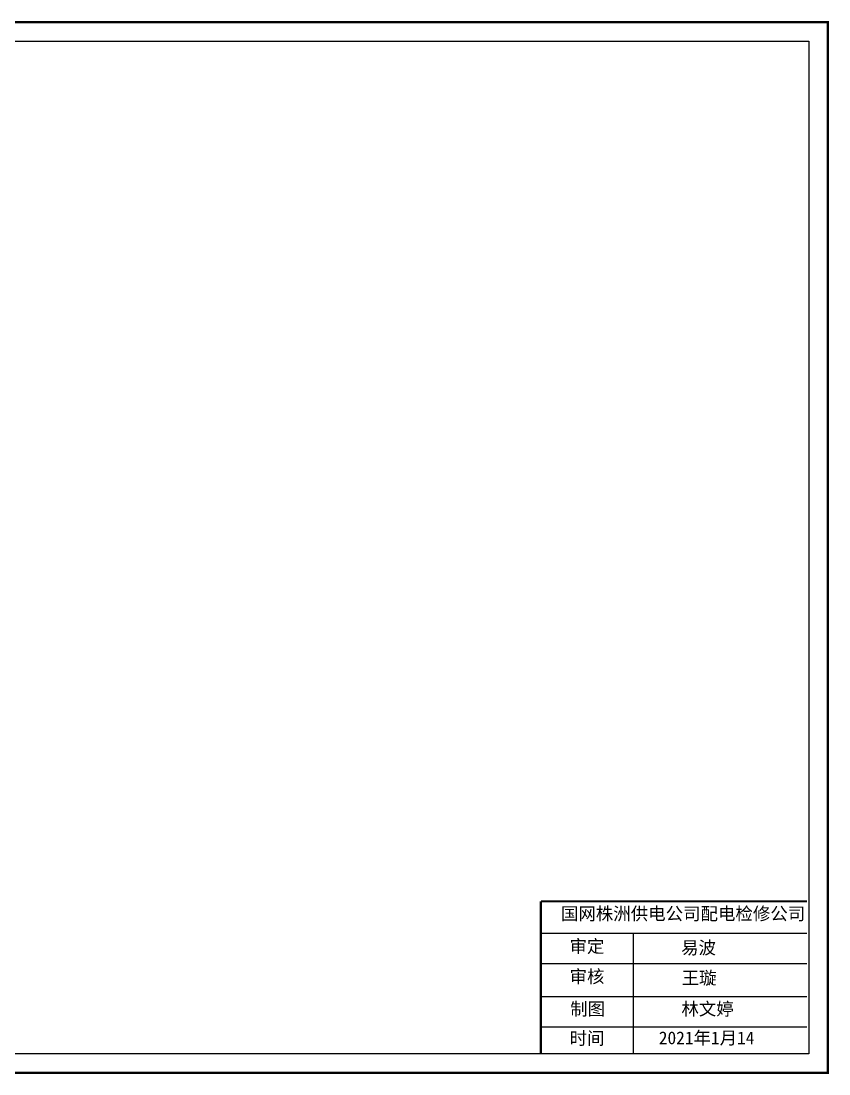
# Model space of a CAD drawing. Extents: x 196 to 829, y -97 to 316.
# Drawn here: x 512.4 to 828.9, y -96.9 to 315.7 of the extents above; entities that cross this region are included whole.
import ezdxf

# ---------------------------------------------------------------- set-up
doc = ezdxf.new("R2010")
doc.units = 0
doc.header["$LTSCALE"] = 0.774411
doc.layers.get('0').update_dxf_attribs({"linetype": 'CONTINUOUS'})
doc.styles.add('SimSun_txtstyle_5.01_0_0', font='', dxfattribs={"height": 5.013118})
doc.styles.add('字体', font='', dxfattribs={"height": 2.5})
doc.styles.add('宋体_txtstyle_5.00_0_0', font='', dxfattribs={"height": 5})
doc.styles.add('宋体_txtstyle_5.01_0_0', font='', dxfattribs={"height": 5.013118})
doc.styles.get('SimSun_txtstyle_5.01_0_0').set_extended_font_data('SimSun')
doc.styles.get('字体').set_extended_font_data('SimSun')
doc.styles.get('宋体_txtstyle_5.00_0_0').set_extended_font_data('宋体')
doc.styles.get('宋体_txtstyle_5.01_0_0').set_extended_font_data('宋体')

msp = doc.modelspace()

# ---------------------------------------------------------------- linework, layer by layer
at = {"linetype": 'Continuous'}
for p, q in [((716.11, -41.82), (820.32, -41.82)), ((752.28, -41.83), (752.28, -89.18)), ((716.11, -53.69), (820.32, -53.69)), ((716.11, -66.64), (820.32, -66.64)), ((716.11, -78.51), (820.32, -78.51))]:
    msp.add_line(p, q, dxfattribs=at)
at = {"linetype": 'Continuous', "const_width": 0.919}
msp.add_lwpolyline([(196.21, 315.2), (828.49, 315.2), (828.49, -96.48), (196.21, -96.48)], close=True, dxfattribs=at)
at = {"linetype": 'Continuous'}
msp.add_lwpolyline([(203.65, 307.76), (821.05, 307.76), (821.05, -89.04), (203.65, -89.04)], close=True, dxfattribs=at)
at = {"color": 0, "const_width": 0.836}
msp.add_lwpolyline([(716.04, -29.28), (716.04, -88.98)], dxfattribs=at)
at = {"linetype": 'Continuous', "const_width": 0.836}
msp.add_lwpolyline([(716.11, -29.28), (820.32, -29.28)], dxfattribs=at)

# ---------------------------------------------------------------- texts
at = {"linetype": 'Continuous', "attachment_point": 1}
for s, insert, char_height, width, style in [('{\\fSimSun|b0|i0|c134|p2;国网株洲供电公司配电检修公司}', (723.92, -31.62), 5.0131, 137.0552, 'SimSun_txtstyle_5.01_0_0'), ('审定', (727.3, -44.42), 5.013, 39.2051, '字体'), ('易波', (771.01, -44.96), 5.013, 39.2051, '宋体_txtstyle_5.01_0_0'), ('审核', (727.3, -56.23), 5.013, 39.2051, '字体'), ('王璇', (771.22, -56.78), 5.013, 55.2344, 'SimSun_txtstyle_5.01_0_0'), ('制图', (727.57, -68.97), 5.013, 39.2051, '字体'), ('林文婷', (771.12, -68.95), 5.013, 62.5804, '字体'), ('时间', (727.3, -80.46), 5.013, 39.2051, '字体')]:
    msp.add_mtext(s, dxfattribs=dict(at, insert=insert, char_height=char_height, width=width, style=style))
at = {"color": 7, "linetype": 'Continuous', "insert": (762.28, -80.3), "char_height": 5, "width": 46.6483, "attachment_point": 1, "style": '宋体_txtstyle_5.00_0_0'}
msp.add_mtext('2021年1月14', dxfattribs=at)

doc.saveas('drawing.dxf')
